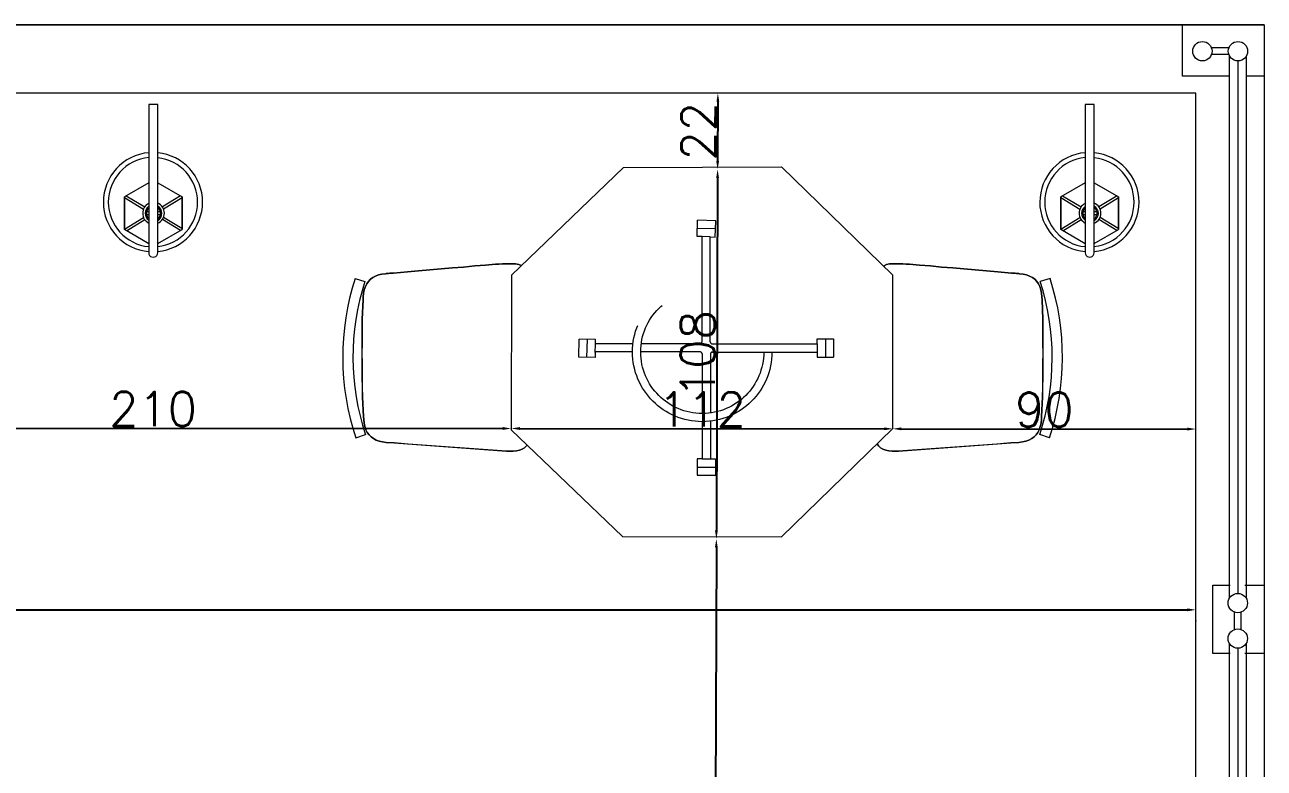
# Model space of a CAD drawing. Extents: x 3270 to 6851, y -140 to 2884.
# Drawn here: x 5785.8 to 6148.4, y 1280.2 to 1497.7 of the extents above; entities that cross this region are included whole.
import ezdxf

# ---------------------------------------------------------------- set-up
doc = ezdxf.new("R2010")
doc.units = 0
doc.header["$LTSCALE"] = 20
doc.linetypes.add('ACAD_ISO03W100', pattern=[30, 12, -18])
doc.layers.get('0').update_dxf_attribs({"linetype": 'CONTINUOUS', "lineweight": 15})
doc.layers.get('DEFPOINTS').update_dxf_attribs({"linetype": 'CONTINUOUS'})
for name, color, linetype, lineweight, true_color in [('M-LAMBA', 7, 'CONTINUOUS', 18, 0x50ba12), ('ö-cam', 7, 'CONTINUOUS', 18, 0x1bb1af), ('ö-korkuluk', 7, 'CONTINUOUS', 18, 0x666d5f)]:
    doc.layers.add(name, color=color, linetype=linetype, lineweight=lineweight, true_color=true_color)
doc.layers.add('Ö-MOBİLYA', color=31, linetype='CONTINUOUS', lineweight=18)
doc.layers.add('ölçü', color=102, linetype='CONTINUOUS', lineweight=15)
doc.styles.get("Standard").update_dxf_attribs({"font": 'txttw.shx'})
doc.dimstyles.new('YAZI', dxfattribs={"dimtxt": 10, "dimasz": 2.5, "dimexe": 1.25, "dimexo": 0.625, "dimtad": 1, "dimdec": 0, "dimtxsty": 'Standard', "dimcen": 2.5, "dimse1": 1, "dimse2": 1, "dimclrd": 256, "dimclrt": 256, "dimadec": 0, "dimazin": 0, "dimtfac": 1, "dimtdec": 0, "dimtmove": 0, "dimatfit": 3, "dimfxl": 1, "dimarcsym": 0})

# ---------------------------------------------------------------- blocks, each defined once
blk = doc.blocks.new('*D114')
at = {"layer": 'DEFPOINTS', "color": 0, "transparency": 16777216}
for p in [(5928.11, 1379.64), (5928.11, 1379.64), (5718.51, 1377.42)]:
    blk.add_point(p, dxfattribs=at)
at = {"layer": 'ölçü', "lineweight": -2, "transparency": 16777216}
blk.add_line((5721.01, 1379.81), (5925.61, 1379.64), dxfattribs=at)
at = {"layer": 'ölçü', "transparency": 16777216}
for points in [[(5721.01, 1380.23), (5721.01, 1379.39), (5718.51, 1379.81)], [(5925.61, 1380.06), (5925.61, 1379.22), (5928.11, 1379.64)]]:
    blk.add_solid(points, dxfattribs=at)
at = {"layer": 'ölçü', "transparency": 16777216, "insert": (5823.32, 1385.35), "char_height": 10, "attachment_point": 5, "rotation": 359.9518}
blk.add_mtext('210', dxfattribs=at)
blk = doc.blocks.new('*D115')
at = {"layer": 'DEFPOINTS', "color": 0, "transparency": 16777216}
for p in [(5928.11, 1379.64), (6039.7, 1379.54), (6039.7, 1377.58)]:
    blk.add_point(p, dxfattribs=at)
at = {"layer": 'ölçü', "lineweight": -2, "transparency": 16777216}
blk.add_line((5930.61, 1379.64), (6037.2, 1379.55), dxfattribs=at)
at = {"layer": 'ölçü', "transparency": 16777216}
for points in [[(5930.61, 1380.05), (5930.61, 1379.22), (5928.11, 1379.64)], [(6037.2, 1379.96), (6037.2, 1379.13), (6039.7, 1379.54)]]:
    blk.add_solid(points, dxfattribs=at)
at = {"layer": 'ölçü', "transparency": 16777216, "insert": (5983.91, 1385.22), "char_height": 10, "attachment_point": 5, "rotation": 359.9518}
blk.add_mtext('112', dxfattribs=at)
blk = doc.blocks.new('*D116')
at = {"layer": 'DEFPOINTS', "color": 0, "transparency": 16777216}
for p in [(6128.38, 1380.71), (6128.38, 1379.47), (6039.7, 1377.58)]:
    blk.add_point(p, dxfattribs=at)
at = {"layer": 'ölçü', "lineweight": -2, "transparency": 16777216}
blk.add_line((6042.2, 1379.54), (6125.88, 1379.47), dxfattribs=at)
at = {"layer": 'ölçü', "transparency": 16777216}
for points in [[(6042.2, 1379.96), (6042.2, 1379.12), (6039.7, 1379.54)], [(6125.88, 1379.89), (6125.88, 1379.05), (6128.38, 1379.47)]]:
    blk.add_solid(points, dxfattribs=at)
at = {"layer": 'ölçü', "transparency": 16777216, "insert": (6084.05, 1385.13), "char_height": 10, "attachment_point": 5, "rotation": 359.9518}
blk.add_mtext('90', dxfattribs=at)
blk = doc.blocks.new('*D137')
at = {"layer": 'DEFPOINTS', "color": 0, "transparency": 16777216}
for p in [(4573.38, 1350.41), (6128.38, 1350.41), (6128.38, 1326.58)]:
    blk.add_point(p, dxfattribs=at)
at = {"layer": 'ölçü', "lineweight": -2, "transparency": 16777216}
blk.add_line((4575.88, 1326.58), (6125.88, 1326.58), dxfattribs=at)
at = {"layer": 'ölçü', "transparency": 16777216}
for points in [[(4575.88, 1327), (4575.88, 1326.16), (4573.38, 1326.58)], [(6125.88, 1327), (6125.88, 1326.16), (6128.38, 1326.58)]]:
    blk.add_solid(points, dxfattribs=at)
at = {"layer": 'ölçü', "transparency": 16777216, "insert": (5350.88, 1332.2), "char_height": 10, "attachment_point": 5}
blk.add_mtext('1555', dxfattribs=at)
blk = doc.blocks.new('*D125')
at = {"layer": 'DEFPOINTS', "color": 0, "transparency": 16777216}
for p in [(5988.54, 1477.74), (5988.47, 1455.42), (5988.47, 1455.42)]:
    blk.add_point(p, dxfattribs=at)
at = {"layer": 'ölçü', "lineweight": -2, "transparency": 16777216}
blk.add_line((5988.54, 1475.24), (5988.48, 1457.92), dxfattribs=at)
at = {"layer": 'ölçü', "transparency": 16777216}
for points in [[(5988.12, 1475.25), (5988.95, 1475.24), (5988.54, 1477.74)], [(5988.06, 1457.92), (5988.89, 1457.92), (5988.47, 1455.42)]]:
    blk.add_solid(points, dxfattribs=at)
at = {"layer": 'ölçü', "transparency": 16777216, "insert": (5982.88, 1466.6), "char_height": 10, "attachment_point": 5, "rotation": 89.8076}
blk.add_mtext('22', dxfattribs=at)
blk = doc.blocks.new('*D126')
at = {"layer": 'DEFPOINTS', "color": 0, "transparency": 16777216}
for p in [(5988.47, 1455.42), (5988.11, 1347.32), (5992.66, 1347.3)]:
    blk.add_point(p, dxfattribs=at)
at = {"layer": 'ölçü', "lineweight": -2, "transparency": 16777216}
blk.add_line((5988.46, 1452.92), (5988.12, 1349.82), dxfattribs=at)
at = {"layer": 'ölçü', "transparency": 16777216}
for points in [[(5988.04, 1452.92), (5988.88, 1452.92), (5988.47, 1455.42)], [(5987.7, 1349.82), (5988.53, 1349.81), (5988.11, 1347.32)]]:
    blk.add_solid(points, dxfattribs=at)
at = {"layer": 'ölçü', "transparency": 16777216, "insert": (5982.66, 1401.39), "char_height": 10, "attachment_point": 5, "rotation": 89.8076}
blk.add_mtext('108', dxfattribs=at)
blk = doc.blocks.new('*D127')
at = {"layer": 'DEFPOINTS', "color": 0, "transparency": 16777216}
for p in [(5992.66, 1347.3), (5987.42, 1142.87), (6023.59, 1142.74)]:
    blk.add_point(p, dxfattribs=at)
at = {"layer": 'ölçü', "lineweight": -2, "transparency": 16777216}
blk.add_line((5988.1, 1344.82), (5987.43, 1145.37), dxfattribs=at)
at = {"layer": 'ölçü', "transparency": 16777216}
for points in [[(5987.68, 1344.82), (5988.51, 1344.81), (5988.11, 1347.32)], [(5987.01, 1145.37), (5987.85, 1145.36), (5987.42, 1142.87)]]:
    blk.add_solid(points, dxfattribs=at)
at = {"layer": 'ölçü', "transparency": 16777216, "insert": (5982.14, 1245.11), "char_height": 10, "attachment_point": 5, "rotation": 89.8076}
blk.add_mtext('205', dxfattribs=at)

msp = doc.modelspace()

# ---------------------------------------------------------------- linework, layer by layer
for p, q in [((4573.38, 1497.74), (6148.38, 1497.74)), ((4573.38, 1497.74), (6148.38, 1497.74)), ((6148.38, 1497.74), (4573.38, 1497.74)), ((4678.38, 1497.74), (6032.42, 1497.74)), ((6148.38, 1497.74), (6148.38, 222.74)), ((6128.38, 1477.74), (4573.38, 1477.74))]:
    msp.add_line(p, q)
at = {"layer": 'M-LAMBA'}
for p, q in [((5824.67, 1474.47), (5822.06, 1474.47)), ((5822.06, 1474.47), (5822.06, 1431.41)), ((5824.67, 1431.41), (5824.67, 1474.47)), ((6098.63, 1474.47), (6096.01, 1474.47)), ((6096.01, 1474.47), (6096.01, 1431.41)), ((6098.63, 1431.41), (6098.63, 1474.47)), ((5822.06, 1451.55), (5814.91, 1447.44)), ((5824.67, 1451.55), (5831.81, 1447.44)), ((6096.01, 1451.55), (6088.87, 1447.44)), ((6098.63, 1451.55), (6105.76, 1447.44)), ((5814.91, 1437.82), (5814.91, 1447.44)), ((5814.91, 1447.44), (5814.91, 1437.82)), ((5814.91, 1447.23), (5820.5, 1443.85)), ((5815.45, 1447.75), (5820.88, 1444.47)), ((5831.36, 1447.69), (5826.02, 1444.47)), ((5831.81, 1447.12), (5826.4, 1443.85)), ((5831.81, 1437.82), (5831.81, 1447.44)), ((5831.81, 1447.44), (5831.81, 1437.82)), ((6088.87, 1437.82), (6088.87, 1447.44)), ((6088.87, 1447.44), (6088.87, 1437.82)), ((6088.87, 1447.23), (6094.46, 1443.85)), ((6089.41, 1447.75), (6094.84, 1444.47)), ((6105.32, 1447.69), (6099.98, 1444.47)), ((6105.76, 1447.12), (6100.36, 1443.85)), ((6105.76, 1437.82), (6105.76, 1447.44)), ((6105.76, 1447.44), (6105.76, 1437.82)), ((5814.91, 1437.98), (5820.5, 1441.36)), ((5815.5, 1437.48), (5820.88, 1440.74)), ((5822.06, 1443), (5821.21, 1443)), ((5821.21, 1443), (5821.21, 1442.27)), ((5821.21, 1442.27), (5822.06, 1442.27)), ((5825.66, 1443), (5824.67, 1443)), ((5824.67, 1442.27), (5825.66, 1442.27)), ((5825.66, 1442.27), (5825.66, 1443)), ((5831.32, 1437.53), (5826.02, 1440.74)), ((5831.69, 1438.16), (5826.4, 1441.36)), ((6088.87, 1437.98), (6094.46, 1441.36)), ((6089.45, 1437.48), (6094.84, 1440.74)), ((6096.01, 1443), (6095.17, 1443)), ((6095.17, 1443), (6095.17, 1442.27)), ((6095.17, 1442.27), (6096.01, 1442.27)), ((6099.62, 1443), (6098.63, 1443)), ((6098.63, 1442.27), (6099.62, 1442.27)), ((6099.62, 1442.27), (6099.62, 1443)), ((6105.27, 1437.53), (6099.98, 1440.74)), ((6105.65, 1438.16), (6100.36, 1441.36)), ((5822.06, 1433.7), (5814.91, 1437.82)), ((5824.67, 1433.71), (5831.81, 1437.82)), ((6096.01, 1433.7), (6088.87, 1437.82)), ((6098.63, 1433.71), (6105.76, 1437.82))]:
    msp.add_line(p, q, dxfattribs=at)
for centre, radius, start, end in [((5823.28, 1445.86), 14.52, 94.8325, 265.1545), ((5823.28, 1445.86), 13.07, 95.3709, 264.6291), ((5823.28, 1445.86), 14.52, 275.4847, 84.5153), ((5823.28, 1445.86), 13.07, 276.0963, 83.9037), ((6097.24, 1445.86), 14.52, 94.8325, 265.1545), ((6097.24, 1445.86), 13.07, 95.3709, 264.6291), ((6097.24, 1445.86), 14.52, 275.4847, 84.5153), ((6097.24, 1445.86), 13.07, 276.0963, 83.9037), ((5823.45, 1442.6), 3.18, 116.0477, 243.9523), ((5823.45, 1442.6), 2.45, 124.6953, 235.3047), ((5823.45, 1442.6), 2.07, 132.348, 227.652), ((5823.45, 1442.6), 3.18, 292.5104, 67.4896), ((5823.45, 1442.6), 2.45, 299.7539, 60.2461), ((5823.45, 1442.6), 2.07, 305.9667, 54.0333), ((6097.41, 1442.6), 3.18, 116.0477, 243.9523), ((6097.41, 1442.6), 2.45, 124.6953, 235.3047), ((6097.41, 1442.6), 2.07, 132.348, 227.652), ((6097.41, 1442.6), 3.18, 292.5104, 67.4896), ((6097.41, 1442.6), 2.45, 299.7539, 60.2461), ((6097.41, 1442.6), 2.07, 305.9667, 54.0333), ((5823.36, 1431.1), 1.34, 166.9064, 13.0936), ((6097.32, 1431.1), 1.34, 166.9064, 13.0936)]:
    msp.add_arc(centre, radius, start, end, dxfattribs=at)
at = {"layer": 'ö-cam'}
for p, q in [((6138.15, 1488.81), (6138.15, 1329.9)), ((6140.65, 1487.19), (6140.65, 1331.4)), ((6143.15, 1488.59), (6143.15, 1329.9)), ((6138.15, 1316.84), (6138.15, 1175.52)), ((6143.15, 1316.84), (6143.15, 1175.52)), ((6140.65, 1315.34), (6140.65, 1177.03))]:
    msp.add_line(p, q, dxfattribs=at)
at = {"layer": 'ö-korkuluk'}
for p, q in [((6148.38, 1497.74), (6148.38, 222.74)), ((6138.06, 1490.99), (6132.96, 1490.99)), ((6138.04, 1489.08), (6132.97, 1489.08)), ((6128.38, 721.78), (6128.38, 1477.74)), ((6139.72, 1320.83), (6139.72, 1325.9)), ((6141.63, 1320.82), (6141.63, 1325.92))]:
    msp.add_line(p, q, dxfattribs=at)
for points in [[(6124.44, 1482.74), (6124.44, 1497.74), (6144.44, 1497.74)], [(6148.38, 1497.74), (6148.38, 1487.74)], [(6148.38, 1497.74), (6148.38, 1487.74)], [(6138.15, 1482.74), (6124.44, 1482.74), (6124.44, 1487.74)], [(6138.15, 1482.74), (6124.44, 1482.74), (6124.44, 1487.74)], [(6148.38, 1487.74), (6148.38, 1482.74), (6143.15, 1482.74)], [(6148.38, 1487.74), (6148.38, 1482.74), (6146.43, 1482.74)], [(6138.38, 1313.77), (6133.38, 1313.77), (6133.38, 1333.77), (6138.38, 1333.77)], [(6138.38, 1313.77), (6133.38, 1313.77), (6133.38, 1333.77), (6138.38, 1333.77)], [(6142.75, 1333.77), (6148.38, 1333.77), (6148.38, 1313.77)], [(6148.38, 1313.77), (6142.75, 1313.77)], [(6148.38, 1313.77), (6142.75, 1313.77)]]:
    msp.add_lwpolyline(points, dxfattribs=at)
for centre in [(6130.3, 1490.02), (6140.71, 1490.02), (6140.65, 1328.57), (6140.65, 1318.17)]:
    msp.add_circle(centre, 2.83, dxfattribs=at)
msp.add_point((6128.38, 1323.37), dxfattribs=at)
at = {"layer": 'Ö-MOBİLYA'}
for p, q in [((5928.13, 1424.52), (5960.98, 1456.01)), ((5960.98, 1456.01), (6007.16, 1456.16)), ((6007.16, 1456.16), (6039.7, 1424.51)), ((5982.48, 1435.81), (5982.63, 1440.56)), ((5987.92, 1440.39), (5982.63, 1440.56)), ((5984.51, 1440.51), (5984.51, 1440.52)), ((5986, 1440.46), (5986, 1440.47)), ((5986.32, 1440.44), (5986.32, 1440.45)), ((5986.83, 1440.44), (5986.83, 1440.45)), ((5987.77, 1435.65), (5987.92, 1440.39)), ((5987.84, 1438.02), (5982.55, 1438.19)), ((5986.32, 1435.7), (5983.92, 1435.78)), ((5882.41, 1423.54, 105.84), (5885.27, 1422.62, 105.84)), ((5928.13, 1424.52), (5928.09, 1379.23)), ((6039.7, 1379.59), (6039.7, 1424.51)), ((6085.73, 1423.54, 105.84), (6082.87, 1422.62, 105.84)), ((5947.88, 1400.5), (5948.01, 1405.79)), ((5947.97, 1404.34), (5947.96, 1404.34)), ((5952.75, 1405.68), (5948.01, 1405.79)), ((5950.25, 1400.44), (5950.38, 1405.74)), ((5952.65, 1401.83), (5952.7, 1404.23)), ((6017.63, 1405.83), (6022.37, 1405.83)), ((6017.64, 1404.39), (6017.64, 1401.99)), ((6020, 1405.83), (6020, 1400.54)), ((6022.37, 1405.83), (6022.37, 1400.54)), ((6022.37, 1404.39), (6022.39, 1404.39)), ((6022.37, 1404.39), (6022.39, 1404.39)), ((5952.63, 1400.39), (5947.88, 1400.5)), ((5947.92, 1402.03), (5947.9, 1402.03)), ((5947.94, 1402.86), (5947.93, 1402.86)), ((6017.63, 1400.54), (6022.37, 1400.54)), ((6022.37, 1401.99), (6022.39, 1401.99)), ((6022.37, 1401.99), (6022.39, 1401.99)), ((5928.09, 1379.23), (5960.69, 1348.04)), ((6007.2, 1347.92), (6039.7, 1379.59)), ((5882.59, 1376.88, 105.84), (5885.44, 1377.83, 105.84)), ((6085.55, 1376.88, 105.84), (6082.7, 1377.83, 105.84)), ((5982.52, 1370.72), (5982.52, 1365.98)), ((5983.97, 1370.71), (5986.37, 1370.71)), ((5987.81, 1370.72), (5987.81, 1365.98)), ((5982.52, 1368.35), (5987.81, 1368.35)), ((5982.52, 1365.98), (5987.81, 1365.98)), ((5983.97, 1365.98), (5983.97, 1365.97)), ((5986.37, 1365.98), (5986.37, 1365.97)), ((5960.69, 1348.04), (6007.2, 1347.92))]:
    msp.add_line(p, q, dxfattribs=at)
at = {"layer": 'Ö-MOBİLYA', "linetype": 'ACAD_ISO03W100', "ltscale": 0.3}
for p, q in [((5983.92, 1405.03), (5983.92, 1435.78)), ((5986.32, 1404.99), (5986.32, 1435.7)), ((5963.71, 1404.43), (5952.71, 1404.43)), ((5983.32, 1404.43), (5966.13, 1404.43)), ((5986.92, 1404.39), (6017.64, 1404.39)), ((5963.57, 1402.03), (5952.65, 1402.03)), ((5983.37, 1402.03), (5965.97, 1402.03)), ((5983.97, 1401.43), (5983.97, 1384.03)), ((5986.37, 1401.39), (5986.37, 1384.19)), ((5986.97, 1401.99), (6017.64, 1401.99)), ((5983.97, 1381.63), (5983.97, 1370.71)), ((5986.37, 1381.77), (5986.37, 1370.71))]:
    msp.add_line(p, q, dxfattribs=at)
at = {"layer": 'Ö-MOBİLYA'}
for points in [[(5983.92, 1435.78), (5982.48, 1435.81)], [(5986.32, 1435.7), (5987.77, 1435.65)], [(5952.7, 1404.23), (5952.75, 1405.68)], [(6017.64, 1404.39), (6017.63, 1405.83)], [(5952.65, 1401.83), (5952.63, 1400.39)], [(6017.64, 1401.99), (6017.63, 1400.54)], [(5983.97, 1370.71), (5982.52, 1370.72)], [(5986.37, 1370.71), (5987.81, 1370.72)]]:
    msp.add_lwpolyline(points, dxfattribs=at)
at = {"layer": 'Ö-MOBİLYA', "linetype": 'ACAD_ISO03W100', "ltscale": 0.3}
for radius in [20.4, 18]:
    msp.add_circle((5983.97, 1402.03), radius, dxfattribs=at)
at = {"layer": 'Ö-MOBİLYA'}
for centre, radius, start, end in [((5953.71, 1400.48, 105.84), 74.93, 162.0777, 198.361), ((5953.71, 1400.48, 105.84), 71.93, 162.0777, 198.361), ((6014.43, 1400.48, 105.84), 71.93, 341.639, 17.9223), ((6014.43, 1400.48, 105.84), 74.93, 341.639, 17.9223)]:
    msp.add_arc(centre, radius, start, end, dxfattribs=at)
at = {"layer": 'Ö-MOBİLYA', "linetype": 'ACAD_ISO03W100', "ltscale": 0.3}
for centre, start, end in [((5983.32, 1405.03), 270, 0), ((5986.92, 1404.99), 180, 270), ((5983.37, 1401.43), 0, 90), ((5986.97, 1401.39), 90, 180)]:
    msp.add_arc(centre, 0.6, start, end, dxfattribs=at)
at = {"layer": 'Ö-MOBİLYA'}
for points in [[(5892.93, 1425.06, 75.48), (5892.57, 1425.03, 75.49), (5892.57, 1425.03, 75.95), (5892.93, 1425.06, 75.94)], [(5893.29, 1425.09, 75.49), (5892.93, 1425.06, 75.48), (5892.93, 1425.06, 75.94), (5893.29, 1425.09, 75.95)], [(5893.65, 1425.12, 75.5), (5893.29, 1425.09, 75.49), (5893.29, 1425.09, 75.95), (5893.65, 1425.12, 75.96)], [(5893.65, 1425.12, 75.96), (5897.72, 1425.46, 76.07), (5897.72, 1425.46, 75.61), (5893.65, 1425.12, 75.5)], [(5897.72, 1425.46, 76.07), (5901.01, 1425.74, 76.17), (5901.01, 1425.74, 75.71), (5897.72, 1425.46, 75.61)], [(5901.01, 1425.74, 76.17), (5904.3, 1426.02, 76.31), (5904.3, 1426.02, 75.85), (5901.01, 1425.74, 75.71)], [(5904.3, 1426.02, 76.31), (5907.59, 1426.31, 76.48), (5907.59, 1426.31, 76.02), (5904.3, 1426.02, 75.85)], [(5907.59, 1426.31, 76.48), (5910.87, 1426.59, 76.69), (5910.87, 1426.59, 76.23), (5907.59, 1426.31, 76.02)], [(5910.87, 1426.59, 76.69), (5914.15, 1426.88, 76.93), (5914.15, 1426.88, 76.46), (5910.87, 1426.59, 76.23)], [(5914.15, 1426.88, 76.93), (5917.43, 1427.18, 77.2), (5917.43, 1427.18, 76.73), (5914.15, 1426.88, 76.46)], [(5917.43, 1427.18, 77.2), (5920.56, 1427.46, 77.47), (5920.56, 1427.46, 77.01), (5917.43, 1427.18, 76.73)], [(5920.56, 1427.46, 77.47), (5921.55, 1427.54, 77.52), (5921.55, 1427.54, 77.06), (5920.56, 1427.46, 77.01)], [(5921.55, 1427.54, 77.52), (5922.53, 1427.61, 77.56), (5922.53, 1427.61, 77.09), (5921.55, 1427.54, 77.06)], [(5922.53, 1427.61, 77.56), (5923.52, 1427.67, 77.58), (5923.52, 1427.67, 77.12), (5922.53, 1427.61, 77.09)], [(5923.52, 1427.67, 77.58), (5924.51, 1427.72, 77.59), (5924.51, 1427.72, 77.13), (5923.52, 1427.67, 77.12)], [(5924.51, 1427.72, 77.59), (5925.5, 1427.76, 77.59), (5925.5, 1427.76, 77.13), (5924.51, 1427.72, 77.13)], [(5925.5, 1427.76, 77.59), (5926.48, 1427.78, 77.58), (5926.48, 1427.78, 77.12), (5925.5, 1427.76, 77.13)], [(5926.48, 1427.78, 77.58), (5927.32, 1427.8, 77.56), (5927.32, 1427.8, 77.1), (5926.48, 1427.78, 77.12)], [(5928.4, 1427.84, 77), (5927.32, 1427.8, 77.1), (5927.32, 1427.8, 77.56), (5928.4, 1427.84, 77.47)], [(5929.38, 1427.76, 76.91), (5928.4, 1427.84, 77), (5928.4, 1427.84, 77.47), (5929.38, 1427.76, 77.37)], [(5930.27, 1427.57, 76.83), (5929.38, 1427.76, 76.91), (5929.38, 1427.76, 77.37), (5930.27, 1427.57, 77.29)], [(5931.01, 1427.29, 76.75), (5930.27, 1427.57, 76.83), (5930.27, 1427.57, 77.29), (5931.01, 1427.29, 77.21)], [(6036.97, 1427.16), (6037.87, 1427.57, 77.29), (6037.87, 1427.57, 76.83), (6036.97, 1427.16)], [(6037.87, 1427.57, 77.29), (6038.76, 1427.76, 77.37), (6038.76, 1427.76, 76.91), (6037.87, 1427.57, 76.83)], [(6038.76, 1427.76, 77.37), (6039.74, 1427.84, 77.47), (6039.74, 1427.84, 77), (6038.76, 1427.76, 76.91)], [(6039.74, 1427.84, 77.47), (6040.82, 1427.8, 77.56), (6040.82, 1427.8, 77.1), (6039.74, 1427.84, 77)], [(6041.65, 1427.78, 77.12), (6040.82, 1427.8, 77.1), (6040.82, 1427.8, 77.56), (6041.65, 1427.78, 77.58)], [(6042.64, 1427.76, 77.13), (6041.65, 1427.78, 77.12), (6041.65, 1427.78, 77.58), (6042.64, 1427.76, 77.59)], [(6043.63, 1427.72, 77.13), (6042.64, 1427.76, 77.13), (6042.64, 1427.76, 77.59), (6043.63, 1427.72, 77.59)], [(6044.62, 1427.67, 77.12), (6043.63, 1427.72, 77.13), (6043.63, 1427.72, 77.59), (6044.62, 1427.67, 77.58)], [(6045.6, 1427.61, 77.09), (6044.62, 1427.67, 77.12), (6044.62, 1427.67, 77.58), (6045.6, 1427.61, 77.56)], [(6046.59, 1427.54, 77.06), (6045.6, 1427.61, 77.09), (6045.6, 1427.61, 77.56), (6046.59, 1427.54, 77.52)], [(6047.57, 1427.46, 77.01), (6046.59, 1427.54, 77.06), (6046.59, 1427.54, 77.52), (6047.57, 1427.46, 77.47)], [(6050.71, 1427.18, 76.73), (6047.57, 1427.46, 77.01), (6047.57, 1427.46, 77.47), (6050.71, 1427.18, 77.2)], [(6053.99, 1426.88, 76.46), (6050.71, 1427.18, 76.73), (6050.71, 1427.18, 77.2), (6053.99, 1426.88, 76.93)], [(6057.27, 1426.59, 76.23), (6053.99, 1426.88, 76.46), (6053.99, 1426.88, 76.93), (6057.27, 1426.59, 76.69)], [(6060.55, 1426.31, 76.02), (6057.27, 1426.59, 76.23), (6057.27, 1426.59, 76.69), (6060.55, 1426.31, 76.48)], [(6063.84, 1426.02, 75.85), (6060.55, 1426.31, 76.02), (6060.55, 1426.31, 76.48), (6063.84, 1426.02, 76.31)], [(6067.13, 1425.74, 75.71), (6063.84, 1426.02, 75.85), (6063.84, 1426.02, 76.31), (6067.13, 1425.74, 76.17)], [(6070.42, 1425.46, 75.61), (6067.13, 1425.74, 75.71), (6067.13, 1425.74, 76.17), (6070.42, 1425.46, 76.07)], [(6074.49, 1425.12, 75.5), (6070.42, 1425.46, 75.61), (6070.42, 1425.46, 76.07), (6074.49, 1425.12, 75.96)], [(6074.49, 1425.12, 75.96), (6074.85, 1425.09, 75.95), (6074.85, 1425.09, 75.49), (6074.49, 1425.12, 75.5)], [(6074.85, 1425.09, 75.95), (6075.21, 1425.06, 75.94), (6075.21, 1425.06, 75.48), (6074.85, 1425.09, 75.49)], [(6075.21, 1425.06, 75.94), (6075.57, 1425.03, 75.95), (6075.57, 1425.03, 75.49), (6075.21, 1425.06, 75.48)], [(5885.41, 1421.15, 76.48), (5885.81, 1421.95, 76.46), (5885.81, 1421.95, 76), (5885.41, 1421.15, 76.02)], [(5885.81, 1421.95, 76.46), (5886.3, 1422.67, 76.44), (5886.3, 1422.67, 75.98), (5885.81, 1421.95, 76)], [(5886.3, 1422.67, 76.44), (5886.9, 1423.28, 76.4), (5886.9, 1423.28, 75.94), (5886.3, 1422.67, 75.98)], [(5886.9, 1423.28, 76.4), (5887.59, 1423.8, 76.35), (5887.59, 1423.8, 75.89), (5886.9, 1423.28, 75.94)], [(5887.59, 1423.8, 76.35), (5888.38, 1424.22, 76.29), (5888.38, 1424.22, 75.82), (5887.59, 1423.8, 75.89)], [(5888.38, 1424.22, 76.29), (5889.26, 1424.55, 76.21), (5889.26, 1424.55, 75.75), (5888.38, 1424.22, 75.82)], [(5889.26, 1424.55, 76.21), (5890.25, 1424.79, 76.12), (5890.25, 1424.79, 75.66), (5889.26, 1424.55, 75.75)], [(5890.25, 1424.79, 76.12), (5891.33, 1424.92, 76.02), (5891.33, 1424.92, 75.56), (5890.25, 1424.79, 75.66)], [(5891.5, 1424.94, 75.55), (5891.33, 1424.92, 75.56), (5891.33, 1424.92, 76.02), (5891.5, 1424.94, 76.01)], [(5891.86, 1424.97, 75.52), (5891.5, 1424.94, 75.55), (5891.5, 1424.94, 76.01), (5891.86, 1424.97, 75.98)], [(5892.22, 1425, 75.5), (5891.86, 1424.97, 75.52), (5891.86, 1424.97, 75.98), (5892.22, 1425, 75.96)], [(5892.57, 1425.03, 75.49), (5892.22, 1425, 75.5), (5892.22, 1425, 75.96), (5892.57, 1425.03, 75.95)], [(6075.57, 1425.03, 75.95), (6075.92, 1425, 75.96), (6075.92, 1425, 75.5), (6075.57, 1425.03, 75.49)], [(6075.92, 1425, 75.96), (6076.28, 1424.97, 75.98), (6076.28, 1424.97, 75.52), (6075.92, 1425, 75.5)], [(6076.28, 1424.97, 75.98), (6076.64, 1424.94, 76.01), (6076.64, 1424.94, 75.55), (6076.28, 1424.97, 75.52)], [(6076.64, 1424.94, 76.01), (6076.81, 1424.92, 76.02), (6076.81, 1424.92, 75.56), (6076.64, 1424.94, 75.55)], [(6077.89, 1424.79, 75.66), (6076.81, 1424.92, 75.56), (6076.81, 1424.92, 76.02), (6077.89, 1424.79, 76.12)], [(6078.88, 1424.55, 75.75), (6077.89, 1424.79, 75.66), (6077.89, 1424.79, 76.12), (6078.88, 1424.55, 76.21)], [(6079.76, 1424.22, 75.82), (6078.88, 1424.55, 75.75), (6078.88, 1424.55, 76.21), (6079.76, 1424.22, 76.29)], [(6080.55, 1423.8, 75.89), (6079.76, 1424.22, 75.82), (6079.76, 1424.22, 76.29), (6080.55, 1423.8, 76.35)], [(6081.24, 1423.28, 75.94), (6080.55, 1423.8, 75.89), (6080.55, 1423.8, 76.35), (6081.24, 1423.28, 76.4)], [(6081.84, 1422.67, 75.98), (6081.24, 1423.28, 75.94), (6081.24, 1423.28, 76.4), (6081.84, 1422.67, 76.44)], [(6082.33, 1421.95, 76), (6081.84, 1422.67, 75.98), (6081.84, 1422.67, 76.44), (6082.33, 1421.95, 76.46)], [(6082.73, 1421.15, 76.02), (6082.33, 1421.95, 76), (6082.33, 1421.95, 76.46), (6082.73, 1421.15, 76.48)], [(5884.75, 1417.29, 76.44), (5884.79, 1418.16, 76.46), (5884.79, 1418.16, 76), (5884.75, 1417.29, 75.98)], [(5884.79, 1418.16, 76.46), (5884.9, 1419.25, 76.48), (5884.9, 1419.25, 76.01), (5884.79, 1418.16, 76)], [(5884.9, 1419.25, 76.48), (5885.1, 1420.25, 76.48), (5885.1, 1420.25, 76.02), (5884.9, 1419.25, 76.01)], [(5885.1, 1420.25, 76.48), (5885.41, 1421.15, 76.48), (5885.41, 1421.15, 76.02), (5885.1, 1420.25, 76.02)], [(6083.03, 1420.25, 76.02), (6082.73, 1421.15, 76.02), (6082.73, 1421.15, 76.48), (6083.03, 1420.25, 76.48)], [(6083.24, 1419.25, 76.01), (6083.03, 1420.25, 76.02), (6083.03, 1420.25, 76.48), (6083.24, 1419.25, 76.48)], [(6083.35, 1418.16, 76), (6083.24, 1419.25, 76.01), (6083.24, 1419.25, 76.48), (6083.35, 1418.16, 76.46)], [(6083.39, 1417.29, 75.98), (6083.35, 1418.16, 76), (6083.35, 1418.16, 76.46), (6083.39, 1417.29, 76.44)], [(5884.51, 1411.6, 76.35), (5884.75, 1417.29, 76.44), (5884.75, 1417.29, 75.98), (5884.51, 1411.6, 75.89)], [(6083.63, 1411.6, 75.89), (6083.39, 1417.29, 75.98), (6083.39, 1417.29, 76.44), (6083.63, 1411.6, 76.35)], [(5884.61, 1388.84, 76.35), (5884.51, 1411.6, 76.35), (5884.42, 1394.53, 75.83), (5884.61, 1388.84, 75.89)], [(6083.53, 1388.84, 75.89), (6083.72, 1394.53, 75.83), (6083.63, 1411.6, 76.35), (6083.53, 1388.84, 76.35)], [(5884.89, 1383.15, 76.44), (5884.61, 1388.84, 76.35), (5884.61, 1388.84, 75.89), (5884.89, 1383.15, 75.98)], [(6083.24, 1383.15, 75.98), (6083.53, 1388.84, 75.89), (6083.53, 1388.84, 76.35), (6083.24, 1383.15, 76.44)], [(5884.95, 1382.28, 76.46), (5884.89, 1383.15, 76.44), (5884.89, 1383.15, 75.98), (5884.95, 1382.28, 76)], [(5885.06, 1381.19, 76.48), (5884.95, 1382.28, 76.46), (5884.95, 1382.28, 76), (5885.06, 1381.19, 76.01)], [(6083.08, 1381.19, 76.01), (6083.19, 1382.28, 76), (6083.19, 1382.28, 76.46), (6083.08, 1381.19, 76.48)], [(6083.19, 1382.28, 76), (6083.24, 1383.15, 75.98), (6083.24, 1383.15, 76.44), (6083.19, 1382.28, 76.46)], [(5885.28, 1380.19, 76.48), (5885.06, 1381.19, 76.48), (5885.06, 1381.19, 76.01), (5885.28, 1380.19, 76.02)], [(5885.59, 1379.29, 76.48), (5885.28, 1380.19, 76.48), (5885.28, 1380.19, 76.02), (5885.59, 1379.29, 76.02)], [(5885.99, 1378.49, 76.46), (5885.59, 1379.29, 76.48), (5885.59, 1379.29, 76.02), (5885.99, 1378.49, 76)], [(5886.5, 1377.79, 76.44), (5885.99, 1378.49, 76.46), (5885.99, 1378.49, 76), (5886.5, 1377.79, 75.98)], [(6081.64, 1377.79, 75.98), (6082.15, 1378.49, 76), (6082.15, 1378.49, 76.46), (6081.64, 1377.79, 76.44)], [(6082.15, 1378.49, 76), (6082.55, 1379.29, 76.02), (6082.55, 1379.29, 76.48), (6082.15, 1378.49, 76.46)], [(6082.55, 1379.29, 76.02), (6082.86, 1380.19, 76.02), (6082.86, 1380.19, 76.48), (6082.55, 1379.29, 76.48)], [(6082.86, 1380.19, 76.02), (6083.08, 1381.19, 76.01), (6083.08, 1381.19, 76.48), (6082.86, 1380.19, 76.48)], [(5887.1, 1377.18, 76.4), (5886.5, 1377.79, 76.44), (5886.5, 1377.79, 75.98), (5887.1, 1377.18, 75.94)], [(5887.79, 1376.66, 76.35), (5887.1, 1377.18, 76.4), (5887.1, 1377.18, 75.94), (5887.79, 1376.66, 75.89)], [(5888.58, 1376.25, 76.29), (5887.79, 1376.66, 76.35), (5887.79, 1376.66, 75.89), (5888.58, 1376.25, 75.82)], [(5889.47, 1375.93, 76.21), (5888.58, 1376.25, 76.29), (5888.58, 1376.25, 75.82), (5889.47, 1375.93, 75.75)], [(5890.46, 1375.7, 76.12), (5889.47, 1375.93, 76.21), (5889.47, 1375.93, 75.75), (5890.46, 1375.7, 75.66)], [(5891.54, 1375.57, 76.02), (5890.46, 1375.7, 76.12), (5890.46, 1375.7, 75.66), (5891.54, 1375.57, 75.56)], [(5893.86, 1375.4, 75.96), (5893.5, 1375.43, 75.95), (5891.54, 1375.57, 76.02), (5893.86, 1375.4, 75.5)], [(5897.94, 1375.09, 76.07), (5893.86, 1375.4, 75.96), (5893.86, 1375.4, 75.5), (5926.72, 1373.01, 77.58)], [(5932.57, 1374.52, 77.07), (5931.98, 1373.99, 77.14), (5931.98, 1373.99, 76.68), (5932.79, 1374.74)], [(6035.11, 1375.11, 76.55), (6035.57, 1374.52, 76.61), (6035.57, 1374.52, 77.07), (6035.11, 1375.11, 77.01)], [(6035.57, 1374.52, 76.61), (6036.16, 1373.99, 76.68), (6036.16, 1373.99, 77.14), (6035.57, 1374.52, 77.07)], [(6041.42, 1373.01, 77.58), (6074.28, 1375.4, 75.5), (6074.28, 1375.4, 75.96), (6070.2, 1375.09, 76.07)], [(6074.28, 1375.4, 75.5), (6076.6, 1375.57, 76.02), (6074.64, 1375.43, 75.95), (6074.28, 1375.4, 75.96)], [(6076.6, 1375.57, 75.56), (6077.68, 1375.7, 75.66), (6077.68, 1375.7, 76.12), (6076.6, 1375.57, 76.02)], [(6077.68, 1375.7, 75.66), (6078.67, 1375.93, 75.75), (6078.67, 1375.93, 76.21), (6077.68, 1375.7, 76.12)], [(6078.67, 1375.93, 75.75), (6079.56, 1376.25, 75.82), (6079.56, 1376.25, 76.29), (6078.67, 1375.93, 76.21)], [(6079.56, 1376.25, 75.82), (6080.35, 1376.66, 75.89), (6080.35, 1376.66, 76.35), (6079.56, 1376.25, 76.29)], [(6080.35, 1376.66, 75.89), (6081.04, 1377.18, 75.94), (6081.04, 1377.18, 76.4), (6080.35, 1376.66, 76.35)], [(6081.04, 1377.18, 75.94), (6081.64, 1377.79, 75.98), (6081.64, 1377.79, 76.44), (6081.04, 1377.18, 76.4)], [(5926.72, 1373.01, 77.12), (5927.55, 1373, 77.1), (5927.55, 1373, 77.56), (5926.72, 1373.01, 77.58)], [(5928.63, 1372.98, 77.47), (5927.55, 1373, 77.56), (5927.55, 1373, 77.1), (5928.63, 1372.98, 77)], [(5929.62, 1373.06, 77.37), (5928.63, 1372.98, 77.47), (5928.63, 1372.98, 77), (5929.62, 1373.06, 76.91)], [(5930.5, 1373.26, 77.29), (5929.62, 1373.06, 77.37), (5929.62, 1373.06, 76.91), (5930.5, 1373.26, 76.83)], [(5931.29, 1373.57, 77.21), (5930.5, 1373.26, 77.29), (5930.5, 1373.26, 76.83), (5931.29, 1373.57, 76.75)], [(5931.98, 1373.99, 77.14), (5931.29, 1373.57, 77.21), (5931.29, 1373.57, 76.75), (5931.98, 1373.99, 76.68)], [(6036.16, 1373.99, 76.68), (6036.85, 1373.57, 76.75), (6036.85, 1373.57, 77.21), (6036.16, 1373.99, 77.14)], [(6036.85, 1373.57, 76.75), (6037.64, 1373.26, 76.83), (6037.64, 1373.26, 77.29), (6036.85, 1373.57, 77.21)], [(6037.64, 1373.26, 76.83), (6038.52, 1373.06, 76.91), (6038.52, 1373.06, 77.37), (6037.64, 1373.26, 77.29)], [(6038.52, 1373.06, 76.91), (6039.51, 1372.98, 77), (6039.51, 1372.98, 77.47), (6038.52, 1373.06, 77.37)], [(6039.51, 1372.98, 77), (6040.59, 1373, 77.1), (6040.59, 1373, 77.56), (6039.51, 1372.98, 77.47)], [(6041.42, 1373.01, 77.58), (6040.59, 1373, 77.56), (6040.59, 1373, 77.1), (6041.42, 1373.01, 77.12)]]:
    msp.add_3dface(points, dxfattribs=at)

# ---------------------------------------------------------------- dimensions: what is measured, and where the dimension line sits
at = {"layer": 'ölçü'}
dim = msp.add_linear_dim(base=(5988.47, 1455.42), p1=(5988.54, 1477.74), p2=(5988.47, 1455.42), angle=269.8076, dimstyle='YAZI', dxfattribs=at)
dim.commit()
dim.dimension.update_dxf_attribs({"geometry": '*D125', "text_midpoint": (5988.51, 1466.58), "dimtype": 161})
for base, p1, p2, angle, picture, middle in [((5988.11, 1347.32), (5988.47, 1455.42), (5992.66, 1347.3), 89.8076, '*D126', (5982.66, 1401.39)), ((5928.11, 1379.64), (5718.51, 1377.42), (5928.11, 1379.64), 179.9518, '*D114', (5823.32, 1385.35)), ((6039.7, 1379.54), (5928.11, 1379.64), (6039.7, 1377.58), 179.9518, '*D115', (5983.91, 1385.22))]:
    dim = msp.add_linear_dim(base=base, p1=p1, p2=p2, angle=angle, dimstyle='YAZI', dxfattribs=at)
    dim.commit()
    dim.dimension.update_dxf_attribs({"geometry": picture, "text_midpoint": middle})
for base, p1, p2, angle, text, picture, middle in [((6128.38, 1379.47), (6039.7, 1377.58), (6128.38, 1380.71), 179.9518, '90', '*D116', (6084.05, 1385.13)), ((5987.42, 1142.87), (5992.66, 1347.3), (6023.59, 1142.74), 89.8076, '205', '*D127', (5982.14, 1245.11))]:
    dim = msp.add_linear_dim(base=base, p1=p1, p2=p2, angle=angle, text=text, dimstyle='YAZI', dxfattribs=at)
    dim.commit()
    dim.dimension.update_dxf_attribs({"geometry": picture, "text_midpoint": middle})
dim = msp.add_aligned_dim(p1=(4573.38, 1350.41), p2=(6128.38, 1350.41), distance=-23.83, dimstyle='YAZI', dxfattribs=at)
dim.commit()
dim.dimension.update_dxf_attribs({"geometry": '*D137', "text_midpoint": (5350.88, 1332.2)})

doc.saveas('drawing.dxf')
